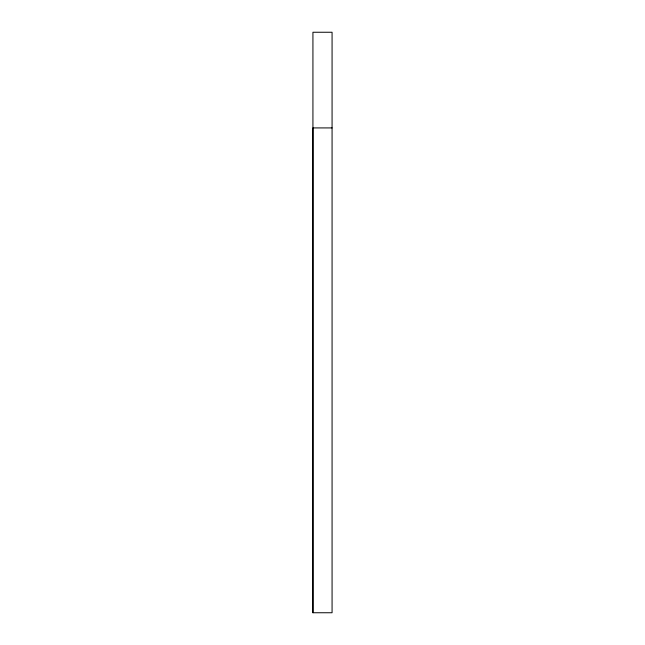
<?xml version="1.0" encoding="UTF-8"?>
<svg xmlns="http://www.w3.org/2000/svg" width="645" height="645" viewBox="0 0 645 645"><rect width="100%" height="100%" fill="white"/><g stroke="black" fill="none" stroke-linecap="round" stroke-linejoin="round"><path stroke-width="0.97" d="M312.93 612.75L312.93 32.25L332.07 32.25L332.07 612.75L312.93 612.75L312.93 127.92L332.07 127.92"/></g></svg>
